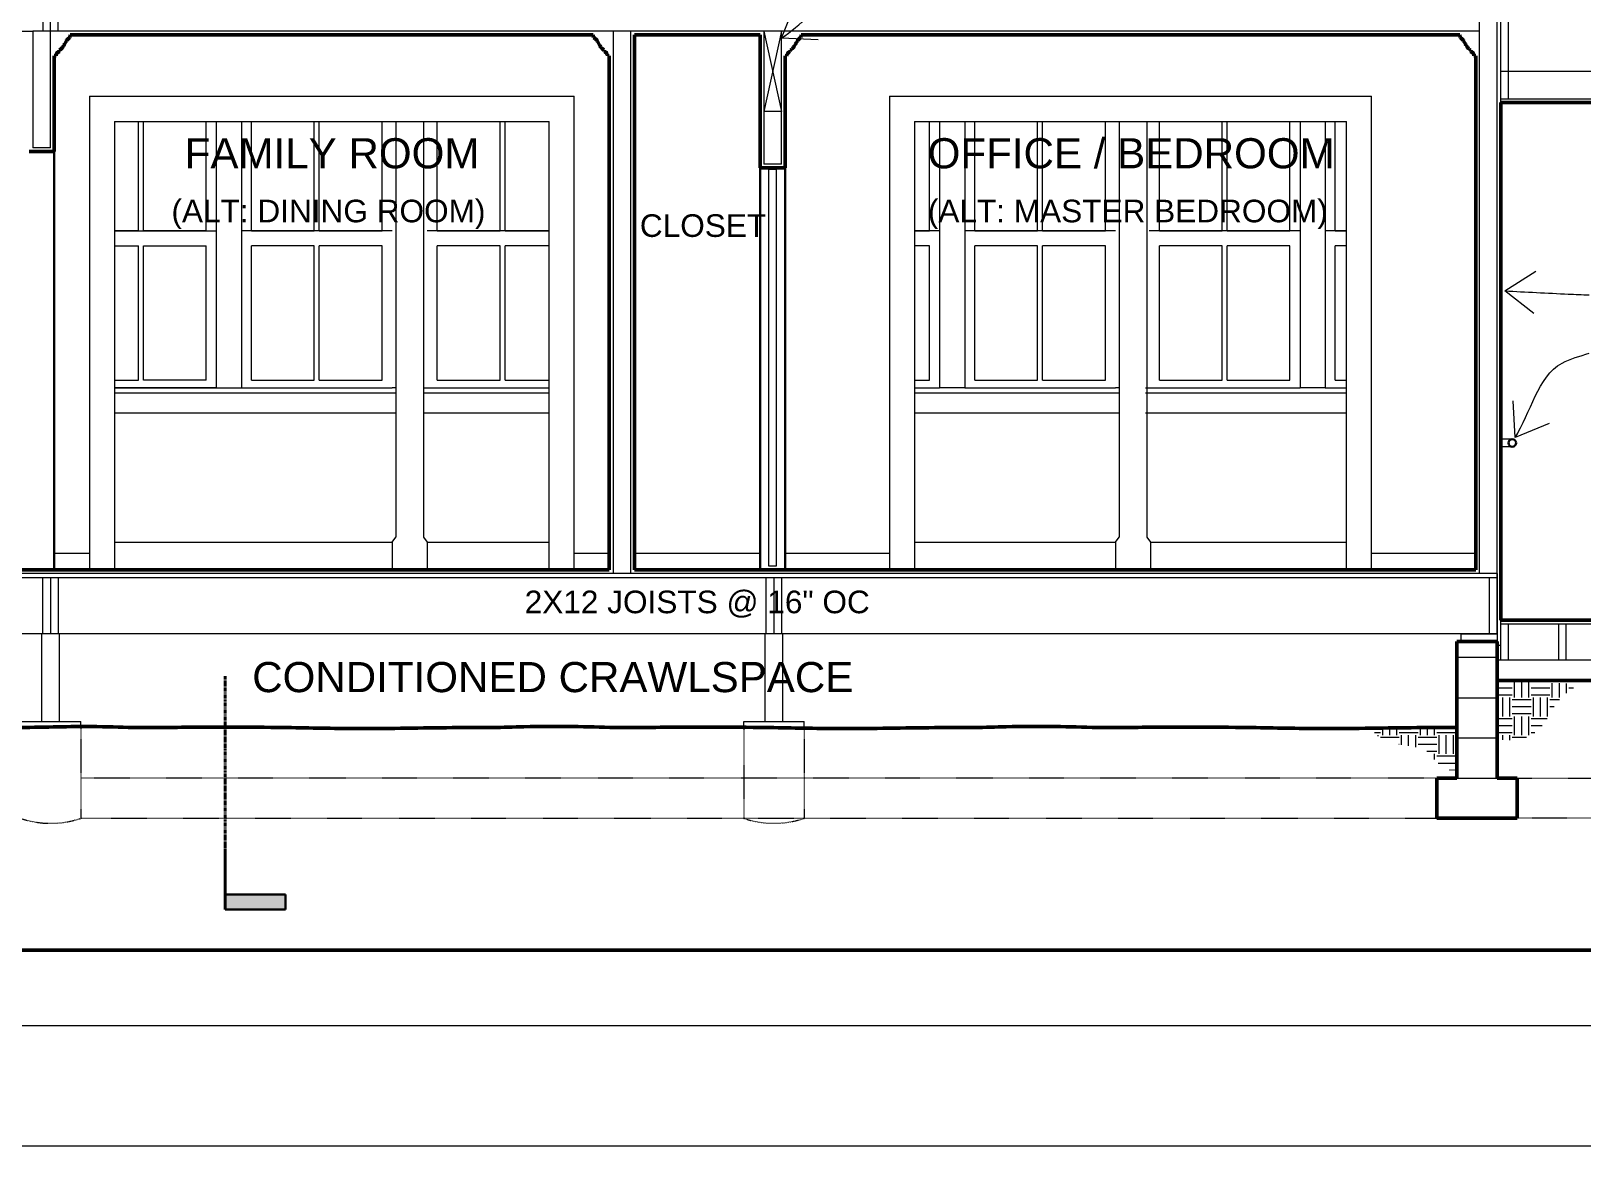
# Model space of a CAD drawing. Header units: inches. Extents: x -4969 to 16721, y 2489 to 24693.
# Drawn here: x 10574.8 to 10883.4, y 4790.5 to 5012.4 of the extents above; entities that cross this region are included whole.
import ezdxf

# ---------------------------------------------------------------- set-up
doc = ezdxf.new("R2010")
doc.units = ezdxf.units.IN
doc.header["$MEASUREMENT"] = 0
doc.linetypes.add('CENTER', pattern=[2, 1.25, -0.25, 0.25, -0.25])
doc.linetypes.add('DASHED2', pattern=[0.375, 0.25, -0.125])
doc.layers.get('0').update_dxf_attribs({"lineweight": 5})
doc.layers.add('0-NPLT', color=1, linetype='Continuous', plot=False)
for name, color, linetype, lineweight in [('1', 1, 'Continuous', 9), ('2', 6, 'Continuous', 20), ('3', 3, 'Continuous', 30), ('5', 4, 'Continuous', 50), ('A-LINK', 7, 'Continuous', 40), ('A-TEXTx', 7, 'Continuous', 20)]:
    doc.layers.add(name, color=color, linetype=linetype, lineweight=lineweight)
doc.styles.get("Standard").update_dxf_attribs({"font": 'Arial.ttf'})
doc.dimstyles.get("Standard").update_dxf_attribs({"dimtxt": 3, "dimasz": 2, "dimexe": 0.03125, "dimexo": 0.0625, "dimgap": 0.03125, "dimtad": 0, "dimtoh": 1, "dimdec": 4, "dimlfac": 0.99985, "dimzin": 0, "dimdsep": 46, "dimlunit": 4, "dimtxsty": 'Standard', "dimblk": 'ARCHTICK', "dimblk1": 'ARCHTICK', "dimblk2": 'ARCHTICK', "dimcen": 0.09, "dimclrt": 256, "dimadec": 0, "dimazin": 0, "dimtfac": 1, "dimtdec": 4, "dimtofl": 0, "dimtmove": 0, "dimatfit": 3, "dimfxl": 1, "dimtolj": 1, "dimtzin": 0, "dimarcsym": 0})

# ---------------------------------------------------------------- blocks, each defined once
blk = doc.blocks.new('BORDER 11X17')
at = {"layer": '0-NPLT', "lineweight": 9, "ltscale": 0.1}
blk.add_lwpolyline([(29864.74, -10461.77), (29048.74, -10461.77), (29048.74, -10989.77), (29864.74, -10989.77), (29864.74, -10461.77)], dxfattribs=at)
blk.add_lwpolyline([(29792.74, -10473.77), (29078.74, -10473.77), (29078.74, -10977.77), (29792.74, -10977.77)], close=True, dxfattribs=at)
blk = doc.blocks.new('_ArchTick')
at = {"color": 0, "linetype": 'ByBlock', "lineweight": 0, "const_width": 0.15}
blk.add_lwpolyline([(-0.5, -0.5), (0.5, 0.5)], dxfattribs=at)
blk = doc.blocks.new('Section Tail 1a')
at = {"layer": 'A-LINK', "lineweight": 5, "ltscale": 0.1}
blk.add_hatch(color=152, dxfattribs=at).paths.add_polyline_path([(5.4248, 3.0938), (5.4248, 3.1563), (5.1748, 3.1563), (5.1748, 3.0938)])
at = {"layer": 'A-LINK', "color": 152, "linetype": 'Continuous', "lineweight": 30, "ltscale": 0.1}
for p, q in [((5.4248, 3.1563), (5.1748, 3.1563)), ((5.1748, 3.0938), (5.1748, 3.1563)), ((5.4248, 3.0938), (5.1748, 3.0938))]:
    blk.add_line(p, q, dxfattribs=at)
at = {"layer": 'A-LINK', "color": 152, "linetype": 'Continuous', "ltscale": 0.1}
blk.add_line((5.4248, 2.9063), (5.4248, 3.1563), dxfattribs=at)

msp = doc.modelspace()

# ---------------------------------------------------------------- hatches: boundary and pattern name
at = {"layer": '1', "ltscale": 0.25}
h = msp.add_hatch(dxfattribs=at)
h.set_pattern_fill('EARTH', color=256, scale=15, angle=180, style=0)
h.set_pattern_definition([(180, (14454.7134, 537.7366), (-3.75, 3.75), [3.75, -3.75]), (180, (14454.7134, 539.143), (-3.75, 3.75), [3.75, -3.75]), (180, (14454.7134, 540.549), (-3.75, 3.75), [3.75, -3.75]), (90, (14454.2447, 541.018), (3.75, 3.75), [3.75, -3.75]), (90, (14452.8384, 541.018), (3.75, 3.75), [3.75, -3.75]), (90, (14451.432, 541.018), (3.75, 3.75), [3.75, -3.75])])
edge = h.paths.add_edge_path()
edge.add_line((10866.7133337, 4871.390038), (10866.7133337, 4883.0324853))
edge.add_spline(control_points=[(10866.7133337, 4883.0324853), (10869.1973823, 4882.9413314), (10874.6850196, 4882.7399586), (10880.2374871, 4882.5535023), (10883.3059273, 4882.5202288), (10883.3690267, 4882.519573)], knot_values=[0, 0, 0, 0, 7.4573924002, 16.4745021806, 16.6638223602, 16.6638223602, 16.6638223602, 16.6638223602], degree=3, periodic=0)
edge.add_spline(control_points=[(10883.3690265, 4882.5195737), (10881.5849186, 4881.52127), (10878.402011, 4879.3629269), (10876.4054242, 4874.4943922), (10872.2472937, 4871.0163873), (10868.8222609, 4871.2476441), (10866.7133337, 4871.390038)], knot_values=[-21.3338834232, -21.3338834232, -21.3338834232, -21.3338834232, -15.3758070834, -9.8386028234, -6.0580143811, 0, 0, 0, 0], degree=3, periodic=0)
h = msp.add_hatch(dxfattribs=at)
h.set_pattern_fill('EARTH', color=256, scale=15, angle=180, style=0)
h.set_pattern_definition([(180, (14454.7134, 534), (-3.75, 3.75), [3.75, -3.75]), (180, (14454.7134, 535.4062), (-3.75, 3.75), [3.75, -3.75]), (180, (14454.7134, 536.8125), (-3.75, 3.75), [3.75, -3.75]), (90, (14454.2447, 537.2812), (3.75, 3.75), [3.75, -3.75]), (90, (14452.8384, 537.2812), (3.75, 3.75), [3.75, -3.75]), (90, (14451.432, 537.2812), (3.75, 3.75), [3.75, -3.75])])
edge = h.paths.add_edge_path()
edge.add_spline(control_points=[(10858.7133337, 4865.3617046), (10857.5871212, 4865.4086564), (10855.2152603, 4865.7173639), (10852.3530068, 4870.8377702), (10845.5022151, 4869.6288466), (10842.4335483, 4872.525879), (10841.5066871, 4873.6527651)], knot_values=[0.9278892518, 0.9278892518, 0.9278892518, 0.9278892518, 4.1195315284, 7.9615525031, 16.473444755, 20.7152559131, 20.7152559131, 20.7152559131, 20.7152559131], degree=3, periodic=0)
edge.add_spline(control_points=[(10841.5066871, 4873.6527648), (10844.5754979, 4873.7002222), (10850.3109465, 4873.8028073), (10856.0466487, 4873.7839934), (10858.7133337, 4873.7752463)], knot_values=[69.0483932346, 69.0483932346, 69.0483932346, 69.0483932346, 78.2553819578, 86.2553819578, 86.2553819578, 86.2553819578, 86.2553819578], degree=3, periodic=0)
edge.add_line((10858.7133337, 4873.7752463), (10858.7133337, 4865.3617048))

# ---------------------------------------------------------------- linework, layer by layer
at = {"layer": '1'}
for p, q in [((10867.4633161, 4998.1843083), (10867.4633126, 5068.6843083)), ((10868.9633126, 5004.4343073), (10868.9633126, 5062.6843073)), ((10866.7133161, 4892.4343083), (10866.7133161, 5045.9343083)), ((10863.2133337, 5012.4343083), (10863.2133323, 5039.9343163)), ((10577.2133161, 5023.6843083), (10577.2133161, 5012.4343083)), ((10578.7133161, 4989.1843083), (10578.7133161, 5023.6843083)), ((10580.2133161, 5012.4343083), (10580.2133161, 5023.6843083)), ((10866.7133337, 4995.1843083), (10866.7133337, 5025.9343083)), ((10536.4800823, 5012.4343083), (10575.2133161, 5012.4343083)), ((10575.2133161, 5012.4343083), (10575.2133161, 4989.1843083)), ((10863.2133337, 5012.4343083), (10575.2133161, 5012.4343083)), ((10690.7133161, 5012.4343083), (10690.7133161, 4904.4343083)), ((10694.2133161, 5012.4343083), (10694.2133161, 4904.4343083)), ((10720.7133161, 5012.4343083), (10720.7133161, 4985.9343083)), ((10720.7133161, 5012.4343083), (10724.2133161, 4996.4343083)), ((10724.2133161, 5012.4343083), (10720.7133161, 4996.4343083)), ((10724.2133161, 4985.9343083), (10724.2133161, 5012.4343083)), ((10863.2133337, 4904.4343083), (10863.2133337, 5012.4343083)), ((10867.4633161, 5004.4343083), (11151.2133337, 5004.4343083)), ((10868.9633161, 4998.9343083), (10868.9633161, 5004.4343083)), ((10586.4633161, 4999.4343083), (10682.9633161, 4999.4343083)), ((10586.4633161, 4999.4343083), (10586.4633161, 4905.1843083)), ((10682.9633161, 4905.1843083), (10682.9633161, 4999.4343083)), ((10745.7133161, 4999.4343083), (10841.7133161, 4999.4343083)), ((10745.7133161, 4999.4343083), (10745.7133161, 4905.1843083)), ((10841.7133161, 4905.1843083), (10841.7133161, 4999.4343083)), ((10867.4633161, 4998.9343083), (11151.2133337, 4998.9343083)), ((10724.2133161, 4996.4343083), (10720.7133161, 4996.4343083)), ((10596.2133019, 4972.6791416), (10596.2133019, 4994.4343083)), ((10597.2133019, 4972.6791416), (10597.2133019, 4994.4343083)), ((10609.7133019, 4972.6791416), (10609.7133019, 4994.4343083)), ((10611.7133019, 4994.4343083), (10611.7133019, 4941.4342714)), ((10611.7133019, 4994.4343083), (10611.7133019, 4941.4342978)), ((10616.7133019, 4994.4343083), (10616.7133019, 4941.4342978)), ((10618.7133019, 4972.6791416), (10618.7133019, 4994.4343083)), ((10631.2133019, 4972.6791416), (10631.2133019, 4994.4343083)), ((10632.2133019, 4972.6791416), (10632.2133019, 4994.4343083)), ((10644.7133019, 4972.6791416), (10644.7133019, 4994.4343083)), ((10647.4633336, 4994.4343083), (10647.4633336, 4911.6843083)), ((10652.9633336, 4994.4343083), (10652.9633336, 4911.6843083)), ((10655.7133019, 4972.6791416), (10655.7133019, 4994.4343083)), ((10668.2133019, 4972.6791416), (10668.2133019, 4994.4343083)), ((10669.2133019, 4972.6791416), (10669.2133019, 4994.4343083)), ((10578.7133161, 4989.1843083), (10575.2133161, 4989.1843083)), ((10724.2133161, 4985.9343083), (10720.7133161, 4985.9343083)), ((10596.2133019, 4972.6791416), (10591.4633161, 4972.6791416)), ((10591.4633161, 4972.678919), (10611.7133438, 4972.6777922)), ((10609.7133019, 4972.6791416), (10597.2133019, 4972.6791416)), ((10646.7133019, 4972.6794616), (10616.7132601, 4972.6777922)), ((10618.7133019, 4972.6791416), (10631.2133019, 4972.6791416)), ((10632.2133019, 4972.6791416), (10644.7133019, 4972.6791416)), ((10677.9633161, 4972.6791416), (10653.7132601, 4972.6777922)), ((10655.7133019, 4972.6791416), (10668.2133019, 4972.6791416)), ((10669.2133019, 4972.6791416), (10677.9633161, 4972.6791416)), ((10591.4633161, 4969.6791416), (10596.2133019, 4969.6791416)), ((10596.2133019, 4942.9291416), (10596.2133019, 4969.6791416)), ((10597.2133019, 4969.6791416), (10609.7133019, 4969.6791416)), ((10597.2133019, 4942.9291416), (10597.2133019, 4969.6791416)), ((10609.7133019, 4942.9291416), (10609.7133019, 4969.6791416)), ((10631.2133019, 4969.6791416), (10618.7133019, 4969.6791416)), ((10618.7133019, 4942.9291416), (10618.7133019, 4969.6791416)), ((10631.2133019, 4942.9291416), (10631.2133019, 4969.6791416)), ((10644.7133019, 4969.6791416), (10632.2133019, 4969.6791416)), ((10632.2133019, 4942.9291416), (10632.2133019, 4969.6791416)), ((10644.7133019, 4942.9291416), (10644.7133019, 4969.6791416)), ((10668.2133019, 4969.6791416), (10655.7133019, 4969.6791416)), ((10655.7133019, 4942.9291416), (10655.7133019, 4969.6791416)), ((10668.2133019, 4942.9291416), (10668.2133019, 4969.6791416)), ((10677.9633161, 4969.6791416), (10669.2133019, 4969.6791416)), ((10669.2133019, 4942.9291416), (10669.2133019, 4969.6791416)), ((10591.4633161, 4942.9291416), (10596.2133019, 4942.9291416)), ((10611.7133019, 4941.4342978), (10591.4633161, 4941.4342799)), ((10591.4633161, 4941.4342892), (10611.7133019, 4941.4342714)), ((10591.4633161, 4940.4343083), (10647.4633336, 4940.4343083)), ((10609.7133019, 4942.9291416), (10597.2133019, 4942.9291416)), ((10611.7133019, 4941.4342714), (10616.7133019, 4941.4342978)), ((10616.7133019, 4941.4342978), (10646.7133019, 4941.4342714)), ((10618.7133019, 4942.9291416), (10631.2133019, 4942.9291416)), ((10632.2133019, 4942.9291416), (10644.7133019, 4942.9291416)), ((10647.4633336, 4941.4342953), (10646.7133019, 4941.4342978)), ((10652.9633336, 4941.4342953), (10653.7133019, 4941.4342978)), ((10652.9633336, 4940.4343083), (10677.9633161, 4940.4343083)), ((10653.7133019, 4941.4342978), (10677.9633161, 4941.4342764)), ((10655.7133019, 4942.9291416), (10668.2133019, 4942.9291416)), ((10669.2133019, 4942.9291416), (10677.9633161, 4942.9291416)), ((10591.4633161, 4936.4343083), (10647.4633336, 4936.4343083)), ((10652.9633336, 4936.4343083), (10677.9633161, 4936.4343083)), ((10863.2133337, 4936.4343083), (10863.2133653, 4936.4343083)), ((10591.4633161, 4910.6843083), (10646.7133336, 4910.6843083)), ((10646.7133336, 4910.6843083), (10647.4633336, 4911.6843083)), ((10646.7133336, 4910.6843083), (10646.7133336, 4905.1843083)), ((10652.9633336, 4911.6843083), (10653.7133336, 4910.6843083)), ((10653.7133336, 4910.6843083), (10653.7133336, 4905.1843083)), ((10653.7133336, 4910.6843083), (10677.9633161, 4910.6843083)), ((10863.2133337, 4911.6843083), (10863.2133653, 4911.6843083)), ((10586.4633161, 4908.4274193), (10579.4633161, 4908.4274193)), ((10689.9633161, 4908.4274193), (10682.9633161, 4908.4274193)), ((10745.7133161, 4908.4274193), (10724.9633161, 4908.4274193)), ((10862.4633337, 4908.4274193), (10841.7133161, 4908.4274193)), ((10578.7133337, 4904.4343083), (10386.7133337, 4904.4343083)), ((10386.7133337, 4903.6843083), (10578.7133337, 4903.6843083)), ((10577.2133337, 4892.4343083), (10577.2133337, 4903.6843083)), ((10866.7133337, 4904.4343083), (10578.7133337, 4904.4343083)), ((10578.7133337, 4903.6843083), (10578.7133337, 4892.4343083)), ((10578.7133337, 4903.6843083), (10866.7133337, 4903.6843083)), ((10580.2133337, 4903.6843083), (10580.2133337, 4892.4343083)), ((10721.2133337, 4892.4343083), (10721.2133337, 4903.6843083)), ((10722.7133337, 4903.6843083), (10722.7133337, 4892.4343083)), ((10724.2133337, 4903.6843083), (10724.2133337, 4892.4343083)), ((10865.2133337, 4892.4343083), (10865.2133337, 4903.6843083)), ((10865.2133337, 4892.4343083), (10865.2133337, 4903.6843083)), ((10866.7133337, 4904.4343083), (10866.7133337, 4890.4343083)), ((10866.7133337, 4903.6843083), (10866.7133337, 4892.4343083)), ((10580.4633337, 4892.4343083), (10386.7133337, 4892.4343083)), ((10576.9633337, 4874.9743246), (10576.9633337, 4892.4343083)), ((10866.7133337, 4892.4343083), (10580.4633337, 4892.4343083)), ((10580.4633337, 4892.4343083), (10580.4633337, 4874.9743246)), ((10720.9633337, 4874.9743246), (10720.9633337, 4892.4343083)), ((10724.4633337, 4892.4343083), (10724.4633337, 4874.9743246)), ((10851.4633337, 4892.4343083), (10849.9633337, 4892.4343083)), ((10859.4633337, 4892.4343083), (10859.4633337, 4890.9343083)), ((10859.4633337, 4892.4343083), (10859.4633337, 4890.9343083)), ((10866.7133337, 4892.4343083), (10866.7133337, 4890.9343083)), ((10572.7305916, 4874.9743246), (10584.7305916, 4874.9743246)), ((10584.7305916, 4874.0110349), (10584.7305916, 4874.9743246)), ((10716.7305916, 4874.9743246), (10728.7305916, 4874.9743246)), ((10716.7305916, 4874.169294), (10716.7305916, 4874.9743246)), ((10728.7305916, 4874.0110349), (10728.7305916, 4874.9743246))]:
    msp.add_line(p, q, dxfattribs=at)
at = {"layer": '1', "ltscale": 0.25}
for p, q in [((10753.7133019, 4972.6791416), (10753.7133019, 4994.4343083)), ((10755.7133019, 4994.4343083), (10755.7133019, 4941.4342714)), ((10760.7133019, 4994.4343083), (10760.7133019, 4941.4342978)), ((10762.7133019, 4972.6791416), (10762.7133019, 4994.4343083)), ((10775.2133019, 4972.6791416), (10775.2133019, 4994.4343083)), ((10776.2133019, 4972.6791416), (10776.2133019, 4994.4343083)), ((10788.7133019, 4972.6791416), (10788.7133019, 4994.4343083)), ((10791.4633336, 4994.4343083), (10791.4633336, 4911.6843083)), ((10796.9633336, 4994.4343083), (10796.9633336, 4911.6843083)), ((10799.4633513, 4972.6791416), (10799.4633513, 4994.4343083)), ((10811.9633513, 4972.6791416), (10811.9633513, 4994.4343083)), ((10812.9633513, 4972.6791416), (10812.9633513, 4994.4343083)), ((10825.4633513, 4972.6791416), (10825.4633513, 4994.4343083)), ((10827.4633513, 4994.4343083), (10827.4633513, 4941.4342714)), ((10832.4633513, 4994.4343083), (10832.4633513, 4941.4342978)), ((10834.4633513, 4972.6791416), (10834.4633513, 4994.4343083)), ((10755.7133019, 4972.6805745), (10750.7133161, 4972.6802963)), ((10750.7133161, 4972.6791416), (10753.7133019, 4972.6791416)), ((10790.7133019, 4972.6805745), (10760.7132601, 4972.6789051)), ((10762.7133019, 4972.6791416), (10775.2133019, 4972.6791416)), ((10776.2133019, 4972.6791416), (10788.7133019, 4972.6791416)), ((10827.4633513, 4972.6805745), (10797.4633094, 4972.6789051)), ((10799.4633513, 4972.6791416), (10811.9633513, 4972.6791416)), ((10812.9633513, 4972.6791416), (10825.4633513, 4972.6791416)), ((10836.7133161, 4972.6791416), (10832.4633094, 4972.6789051)), ((10834.4633513, 4972.6791416), (10836.7133161, 4972.6791416)), ((10753.7133019, 4969.6791416), (10750.7133161, 4969.6791416)), ((10753.7133019, 4942.9291416), (10753.7133019, 4969.6791416)), ((10775.2133019, 4969.6791416), (10762.7133019, 4969.6791416)), ((10762.7133019, 4942.9291416), (10762.7133019, 4969.6791416)), ((10775.2133019, 4942.9291416), (10775.2133019, 4969.6791416)), ((10788.7133019, 4969.6791416), (10776.2133019, 4969.6791416)), ((10776.2133019, 4942.9291416), (10776.2133019, 4969.6791416)), ((10788.7133019, 4942.9291416), (10788.7133019, 4969.6791416)), ((10811.9633513, 4969.6791416), (10799.4633513, 4969.6791416)), ((10799.4633513, 4942.9291416), (10799.4633513, 4969.6791416)), ((10811.9633513, 4942.9291416), (10811.9633513, 4969.6791416)), ((10825.4633513, 4969.6791416), (10812.9633513, 4969.6791416)), ((10812.9633513, 4942.9291416), (10812.9633513, 4969.6791416)), ((10825.4633513, 4942.9291416), (10825.4633513, 4969.6791416)), ((10834.4633513, 4942.9291416), (10834.4633513, 4969.6791416)), ((10836.7133161, 4969.6791416), (10834.4633513, 4969.6791416)), ((10750.7133161, 4942.9291416), (10753.7133019, 4942.9291416)), ((10750.7133161, 4941.4342758), (10755.7133019, 4941.4342714)), ((10750.7133161, 4940.4343083), (10791.4633336, 4940.4343083)), ((10760.7133019, 4941.4342978), (10755.7133019, 4941.4342978)), ((10760.7133019, 4941.4342978), (10790.7133019, 4941.4342714)), ((10762.7133019, 4942.9291416), (10775.2133019, 4942.9291416)), ((10776.2133019, 4942.9291416), (10788.7133019, 4942.9291416)), ((10791.4633336, 4941.4342953), (10790.7133019, 4941.4342978)), ((10796.7133829, 4941.4342953), (10797.4633513, 4941.4342978)), ((10796.7133829, 4940.4343083), (10836.7133161, 4940.4343083)), ((10797.4633513, 4941.4342978), (10827.4633513, 4941.4342714)), ((10799.4633513, 4942.9291416), (10811.9633513, 4942.9291416)), ((10812.9633513, 4942.9291416), (10825.4633513, 4942.9291416)), ((10832.4633513, 4941.4342978), (10827.4633513, 4941.4342978)), ((10832.4633513, 4941.4342978), (10836.7133161, 4941.434294)), ((10834.4633513, 4942.9291416), (10836.7133161, 4942.9291416)), ((10750.7133161, 4936.4343083), (10791.4633336, 4936.4343083)), ((10796.7133829, 4936.4343083), (10836.7133161, 4936.4343083)), ((10750.7133161, 4910.6843083), (10790.7133336, 4910.6843083)), ((10790.7133336, 4910.6843083), (10791.4633336, 4911.6843083)), ((10790.7133336, 4910.6843083), (10790.7133336, 4905.1843083)), ((10796.9633336, 4911.6843083), (10797.7133336, 4910.6843083)), ((10797.7133336, 4910.6843083), (10797.7133336, 4905.1843083)), ((10797.7133336, 4910.6843083), (10836.7133161, 4910.6843083)), ((10867.4633161, 4890.1843083), (10867.4633161, 4895.1843083)), ((10867.4633161, 4894.4343083), (10904.4633161, 4894.4343083)), ((10868.9633161, 4887.1843083), (10868.9633161, 4894.4343083)), ((10878.9633161, 4887.1843083), (10878.9633161, 4894.4343083)), ((10880.4633161, 4887.1843083), (10880.4633161, 4894.4343083)), ((10858.7133337, 4890.9343083), (10866.7133337, 4890.9343083)), ((10859.4633337, 4892.4343083), (10866.7133337, 4892.4343083)), ((10866.7133337, 4890.1843083), (10867.4633161, 4890.1843083)), ((10867.4633161, 4887.1843083), (10867.4633161, 4890.1843083)), ((10904.4633161, 4887.1843083), (10866.7133337, 4887.1843083))]:
    msp.add_line(p, q, dxfattribs=at)
at = {"layer": '1', "linetype": 'DASHED2', "ltscale": 0.25}
for p, q in [((10584.7305916, 4874.0110349), (10584.7305916, 4855.7164542)), ((10716.7305916, 4874.169294), (10716.7305916, 4855.7164542)), ((10728.7305916, 4874.0110349), (10728.7305916, 4855.7164542)), ((10854.7133337, 4863.7343083), (10584.7305916, 4863.7343083)), ((10858.7133337, 4865.3343083), (10857.2133159, 4865.3343083)), ((10870.7133337, 4863.7343083), (11142.7133337, 4863.7343083)), ((10584.7305916, 4855.7343083), (10854.7133337, 4855.7343083)), ((11142.7133337, 4855.7343083), (10870.7133337, 4855.7343083))]:
    msp.add_line(p, q, dxfattribs=at)
at = {"layer": '1'}
msp.add_lwpolyline([(10721.7133161, 4984.9343083), (10723.2133161, 4984.9343083), (10723.2133161, 4905.9343083), (10721.7133161, 4905.9343083), (10721.7133161, 4984.9343083)], dxfattribs=at)
at = {"layer": '1', "linetype": 'DASHED2', "ltscale": 0.25}
for centre in [(10578.7305916, 4873.3812259), (10722.7305916, 4873.3812259)]:
    msp.add_arc(centre, 18.6559417, 251.239478143, 288.760521857, dxfattribs=at)
at = {"layer": '2'}
for p, q in [((10863.2133653, 5005.4149633), (10863.2133337, 5005.4149633)), ((10591.4633161, 4994.4343083), (10591.4633161, 4905.1843083)), ((10591.4633161, 4994.4343083), (10677.9633161, 4994.4343083)), ((10677.9633161, 4905.1843083), (10677.9633161, 4994.4343083)), ((10750.7133161, 4994.4343083), (10750.7133161, 4905.1843083)), ((10750.7133161, 4994.4343083), (10836.7133161, 4994.4343083)), ((10836.7133161, 4905.1843083), (10836.7133161, 4994.4343083)), ((10869.7133161, 4931.1843083), (10867.4633161, 4931.1843083)), ((10869.7133161, 4929.6843083), (10867.4633161, 4929.6843083)), ((10719.9633161, 4908.4274193), (10694.9633161, 4908.4274193)), ((10866.7133337, 4887.7343083), (10858.7133337, 4887.7343083)), ((10858.7133337, 4879.7343083), (10866.7133337, 4879.7343083)), ((10858.7133337, 4871.7343083), (10866.7133337, 4871.7343083))]:
    msp.add_line(p, q, dxfattribs=at)
at = {"layer": '2', "ltscale": 0.25}
msp.add_line((10858.7133337, 4863.7343083), (10866.7133337, 4863.7343083), dxfattribs=at)
at = {"layer": '3'}
for p, q in [((10579.4633161, 4988.4343083), (10579.4633161, 4905.1843083)), ((10719.9633161, 4985.1843083), (10719.9633161, 4905.1843083)), ((10724.9633161, 4985.1843083), (10724.9633161, 4905.1843083))]:
    msp.add_line(p, q, dxfattribs=at)
at = {"layer": '3', "ltscale": 0.25}
msp.add_circle((10869.7133161, 4930.4343083), 0.75, dxfattribs=at)
at = {"layer": '5'}
for p, q in [((10582.5985748, 5011.1285186), (10582.6515296, 5011.6843083)), ((10582.6515296, 5011.6843083), (10686.7751025, 5011.6843083)), ((10686.8280574, 5011.1285186), (10686.7751025, 5011.6843083)), ((10694.9633161, 4905.1843083), (10694.9633161, 5011.6843083)), ((10694.9633161, 5011.6843083), (10719.9633161, 5011.6843083)), ((10719.9633161, 4985.1843083), (10719.9633161, 5011.6843083)), ((10728.0985748, 5011.1285186), (10728.1515296, 5011.6843083)), ((10728.1515296, 5011.6843083), (10859.2751201, 5011.6843083)), ((10859.328075, 5011.1285186), (10859.2751201, 5011.6843083)), ((10580.4700904, 5008.342121), (10580.4700904, 5008.6150609)), ((10688.9565417, 5008.342121), (10688.9565417, 5008.6150609)), ((10725.9700904, 5008.342121), (10725.9700904, 5008.6150609)), ((10861.4565593, 5008.342121), (10861.4565593, 5008.6150609)), ((10579.4633161, 5007.5132422), (10579.4633161, 4988.4343083)), ((10579.4633161, 5007.5132422), (10579.8348339, 5007.5132422)), ((10689.9633161, 5007.5132422), (10689.5917982, 5007.5132422)), ((10689.9633161, 4905.1843083), (10689.9633161, 5007.5132422)), ((10724.9633161, 4985.1843083), (10724.9633161, 5007.5132422)), ((10724.9633161, 5007.5132422), (10725.3348339, 5007.5132422)), ((10862.4633337, 5007.5132422), (10862.0918158, 5007.5132422)), ((10862.4633337, 4905.1843083), (10862.4633337, 5007.5132422)), ((10867.4633161, 4998.1843083), (11150.4633337, 4998.1843083)), ((10867.4633161, 4895.1843083), (10867.4633161, 4998.1843083)), ((10579.4633161, 4988.4343083), (10574.4633161, 4988.4343083)), ((10724.9633161, 4985.1843083), (10719.9633161, 4985.1843083)), ((10580.7133161, 4905.1843083), (10384.7133337, 4905.1843083)), ((10689.9633161, 4905.1843083), (10580.7133161, 4905.1843083)), ((10862.4633337, 4905.1843083), (10694.9633161, 4905.1843083)), ((10867.4633161, 4895.1843083), (10904.4633161, 4895.1843083)), ((10858.7133337, 4890.9343083), (10858.7133337, 4863.7343083)), ((10858.7133337, 4890.9343083), (10866.7133337, 4890.9343083)), ((10866.7133337, 4890.9343083), (10866.7133337, 4863.7343083)), ((10866.7133337, 4883.1843083), (11146.7133337, 4883.1843083)), ((10854.7133337, 4855.7343083), (10854.7133337, 4863.7343083)), ((10854.7133337, 4863.7343083), (10858.7133337, 4863.7343083)), ((10866.7133337, 4863.7343083), (10870.7133337, 4863.7343083)), ((10870.7133337, 4863.7343083), (10870.7133337, 4855.7343083)), ((10870.7133337, 4855.7343083), (10854.7133337, 4855.7343083))]:
    msp.add_line(p, q, dxfattribs=at)
at = {"layer": '5', "ltscale": 0.1}
msp.add_line((10118.1819787, 4829.5008975), (11219.8879715, 4829.5008975), dxfattribs=at)
at = {"layer": '5'}
for points, knots in [([(10580.4700904, 5008.6150609), (10580.5988164, 5008.6976612), (10580.7309304, 5008.7851562), (10580.9200812, 5008.9438246), (10581.0973611, 5009.1456216), (10581.2490073, 5009.3756949), (10581.4036294, 5009.6192681), (10581.5569385, 5009.8773354), (10581.7041393, 5010.1334894), (10581.8365905, 5010.3750861), (10581.9631807, 5010.5821139), (10582.0954587, 5010.7519008), (10582.2399913, 5010.8912352), (10582.3985742, 5011.008223), (10582.5115557, 5011.0769515), (10582.5985748, 5011.1285186)], [0.02252924258, 0.02252924258, 0.02252924258, 0.02252924258, 0.0848948356, 0.16525381449, 0.24407818869, 0.32590546439, 0.41317453746, 0.50401511078, 0.5962486035, 0.67928693936, 0.75221584643, 0.81459891015, 0.872600463, 0.93247186799, 0.99170471556, 0.99170471556, 0.99170471556, 0.99170471556]), ([(10688.9565417, 5008.6150609), (10688.8278157, 5008.6976612), (10688.6957017, 5008.7851562), (10688.5065509, 5008.9438246), (10688.329271, 5009.1456216), (10688.1776248, 5009.3756949), (10688.0230028, 5009.6192681), (10687.8696936, 5009.8773354), (10687.7224929, 5010.1334894), (10687.5900416, 5010.3750861), (10687.4634515, 5010.5821139), (10687.3311735, 5010.7519008), (10687.1866409, 5010.8912352), (10687.0280579, 5011.008223), (10686.9150764, 5011.0769515), (10686.8280574, 5011.1285186)], [0.02252924258, 0.02252924258, 0.02252924258, 0.02252924258, 0.0848948356, 0.16525381449, 0.24407818869, 0.32590546439, 0.41317453746, 0.50401511078, 0.5962486035, 0.67928693936, 0.75221584643, 0.81459891015, 0.872600463, 0.93247186799, 0.99170471556, 0.99170471556, 0.99170471556, 0.99170471556]), ([(10725.9700904, 5008.6150609), (10726.0988164, 5008.6976612), (10726.2309304, 5008.7851562), (10726.4200812, 5008.9438246), (10726.5973611, 5009.1456216), (10726.7490073, 5009.3756949), (10726.9036294, 5009.6192681), (10727.0569385, 5009.8773354), (10727.2041393, 5010.1334894), (10727.3365905, 5010.3750861), (10727.4631807, 5010.5821139), (10727.5954587, 5010.7519008), (10727.7399913, 5010.8912352), (10727.8985742, 5011.008223), (10728.0115557, 5011.0769515), (10728.0985748, 5011.1285186)], [0.02252924258, 0.02252924258, 0.02252924258, 0.02252924258, 0.0848948356, 0.16525381449, 0.24407818869, 0.32590546439, 0.41317453746, 0.50401511078, 0.5962486035, 0.67928693936, 0.75221584643, 0.81459891015, 0.872600463, 0.93247186799, 0.99170471556, 0.99170471556, 0.99170471556, 0.99170471556]), ([(10861.4565593, 5008.6150609), (10861.3278334, 5008.6976612), (10861.1957193, 5008.7851562), (10861.0065685, 5008.9438246), (10860.8292886, 5009.1456216), (10860.6776424, 5009.3756949), (10860.5230204, 5009.6192681), (10860.3697112, 5009.8773354), (10860.2225105, 5010.1334894), (10860.0900592, 5010.3750861), (10859.9634691, 5010.5821139), (10859.8311911, 5010.7519008), (10859.6866585, 5010.8912352), (10859.5280755, 5011.008223), (10859.4150941, 5011.0769515), (10859.328075, 5011.1285186)], [0.02252924258, 0.02252924258, 0.02252924258, 0.02252924258, 0.0848948356, 0.16525381449, 0.24407818869, 0.32590546439, 0.41317453746, 0.50401511078, 0.5962486035, 0.67928693936, 0.75221584643, 0.81459891015, 0.872600463, 0.93247186799, 0.99170471556, 0.99170471556, 0.99170471556, 0.99170471556]), ([(10579.8348339, 5007.5132422), (10579.8500264, 5007.6330524), (10579.8684647, 5007.7547429), (10579.9370723, 5007.9306785), (10580.0413187, 5008.0809329), (10580.1662314, 5008.1936738), (10580.2851188, 5008.2678987), (10580.3667894, 5008.3022637), (10580.4700904, 5008.342121)], [0.04595771603, 0.04595771603, 0.04595771603, 0.04595771603, 0.20058811132, 0.3838219169, 0.55899294445, 0.69798130682, 0.84352384316, 0.94144460866, 0.94144460866, 0.94144460866, 0.94144460866]), ([(10689.5917982, 5007.5132422), (10689.5766057, 5007.6330524), (10689.5581675, 5007.7547429), (10689.4895598, 5007.9306785), (10689.3853134, 5008.0809329), (10689.2604007, 5008.1936738), (10689.1415133, 5008.2678987), (10689.0598427, 5008.3022637), (10688.9565417, 5008.342121)], [0.04595771603, 0.04595771603, 0.04595771603, 0.04595771603, 0.20058811132, 0.3838219169, 0.55899294445, 0.69798130682, 0.84352384316, 0.94144460866, 0.94144460866, 0.94144460866, 0.94144460866]), ([(10725.3348339, 5007.5132422), (10725.3500264, 5007.6330524), (10725.3684647, 5007.7547429), (10725.4370723, 5007.9306785), (10725.5413187, 5008.0809329), (10725.6662314, 5008.1936738), (10725.7851188, 5008.2678987), (10725.8667894, 5008.3022637), (10725.9700904, 5008.342121)], [0.04595771603, 0.04595771603, 0.04595771603, 0.04595771603, 0.20058811132, 0.3838219169, 0.55899294445, 0.69798130682, 0.84352384316, 0.94144460866, 0.94144460866, 0.94144460866, 0.94144460866]), ([(10862.0918158, 5007.5132422), (10862.0766233, 5007.6330524), (10862.0581851, 5007.7547429), (10861.9895774, 5007.9306785), (10861.885331, 5008.0809329), (10861.7604183, 5008.1936738), (10861.6415309, 5008.2678987), (10861.5598603, 5008.3022637), (10861.4565593, 5008.342121)], [0.04595771603, 0.04595771603, 0.04595771603, 0.04595771603, 0.20058811132, 0.3838219169, 0.55899294445, 0.69798130682, 0.84352384316, 0.94144460866, 0.94144460866, 0.94144460866, 0.94144460866]), ([(10572.7305916, 4873.7686723), (10577.7867819, 4873.8898407), (10587.2227138, 4874.1159668), (10596.2634464, 4873.6754543), (10606.4082757, 4873.9037428), (10616.844477, 4873.8725602), (10627.6298916, 4873.8007393), (10641.937583, 4873.4269837), (10655.2746834, 4873.8125406), (10664.0467326, 4873.7839404), (10666.7133337, 4873.7752463), (10668.796667, 4873.8361193), (10670.8800003, 4873.8969923), (10672.9633337, 4873.9578652)], [0, 0, 0, 0, 9.7404879217, 18.1778324207, 31.1687004758, 38.7914655991, 49.7525670752, 63.4383417032, 81.7551371171, 89.7551371171, 89.7551371171, 89.7551371171, 91.772381346, 91.772381346, 91.772381346, 91.772381346]), ([(10672.9633337, 4873.9578652), (10676.2103878, 4873.9981698), (10682.2700849, 4874.0733867), (10692.655954, 4873.6929984), (10702.3406663, 4873.9007208), (10712.8654326, 4873.8734969), (10723.6217271, 4873.8003744), (10737.9409369, 4873.4271336), (10751.2743242, 4873.8125245), (10760.0466489, 4873.7839367), (10762.7133337, 4873.7752463), (10764.796667, 4873.8361193), (10766.8800003, 4873.8969923), (10768.9633337, 4873.9578652)], [0, 0, 0, 0, 9.7404879217, 18.1778324207, 31.1687004758, 38.7914655991, 49.7525670752, 63.4383417032, 81.7551371171, 89.7551371171, 89.7551371171, 89.7551371171, 91.772381346, 91.772381346, 91.772381346, 91.772381346]), ([(10768.9633337, 4873.9578652), (10772.2103878, 4873.9981698), (10778.2700849, 4874.0733867), (10788.655954, 4873.6929984), (10798.3406663, 4873.9007208), (10808.8654326, 4873.8734969), (10819.6217271, 4873.8003744), (10833.9409369, 4873.4271336), (10847.2743242, 4873.8125245), (10856.0466489, 4873.7839367), (10858.7133337, 4873.7752463)], [0, 0, 0, 0, 9.7404879217, 18.1778324207, 31.1687004758, 38.7914655991, 49.7525670752, 63.4383417032, 81.7551371171, 89.7551371171, 89.7551371171, 89.7551371171, 89.7551371171])]:
    msp.add_open_spline(points, degree=3, knots=knots, dxfattribs=at)
at = {"layer": 'A-LINK', "color": 152, "linetype": 'CENTER', "ltscale": 0.15}
msp.add_line((10613.4784381, 4840.5699469), (10613.4784381, 4883.9878009), dxfattribs=at)

# ---------------------------------------------------------------- block references
at = {"ltscale": 0.1, "xscale": 2, "yscale": 2, "zscale": 2}
msp.add_blockref('BORDER 11X17', (-48221.4783869, 26770.0450796), dxfattribs=at)
at = {"layer": 'A-LINK', "color": 152, "ltscale": 0.1, "xscale": 48, "yscale": 48, "zscale": 48, "rotation": 180}
msp.add_blockref('Section Tail 1a', (10873.8697859, 4989.0700031), dxfattribs=at)

# ---------------------------------------------------------------- texts
at = {"layer": 'A-TEXTx', "ltscale": 0.5, "char_height": 6, "attachment_point": 1}
for s, insert, width in [('FAMILY ROOM', (10605.4375424, 4991.1009828), 73.076179956), ('OFFICE / BEDROOM', (10753.3394419, 4991.1009828), 88.450960483)]:
    msp.add_mtext(s, dxfattribs=dict(at, insert=insert, width=width))
at = {"layer": 'A-TEXTx', "ltscale": 0.25, "char_height": 4.5}
for s, insert, attachment_point in [('\\pi-13.5,l18,t18;(ALT:^IDINING ROOM)', (10665.3024237, 4975.9312942), 6), ('\\pi-13.5,l18,t18;(ALT:^IMASTER BEDROOM)', (10832.9985353, 4975.9312942), 6), ('CLOSET', (10696.045767, 4973.6696774), 4), ('{2X12 JOISTS @ 16" OC}', (10673.1149872, 4898.3422561), 4)]:
    msp.add_mtext(s, dxfattribs=dict(at, insert=insert, attachment_point=attachment_point))
at = {"layer": 'A-TEXTx', "ltscale": 0.5, "insert": (10618.8755719, 4886.8339936), "char_height": 6, "attachment_point": 1}
msp.add_mtext('CONDITIONED CRAWLSPACE', dxfattribs=at)

# ---------------------------------------------------------------- leaders
at = {"layer": 'A-TEXTx', "path_type": 1, "annotation_type": 0, "has_hookline": 1, "hookline_direction": 0}
for points, text_width in [([(10724.2133161, 5010.9970407), (10735.7269577, 5018.4023215), (10739.8727831, 5018.4673464)], 61.287176), ([(10868.2251411, 4960.7096755), (10880.878337, 4960.0751529), (10885.016473, 4959.9064986)], 53.3369714), ([(10870.2835992, 4931.5135615), (10879.6226016, 4946.3291205), (10885.016473, 4948.3354635)], 31.0610505)]:
    msp.add_leader(points, dimstyle='Standard', override={"dimasz": 6, "dimgap": 1, "dimldrblk": 'Open90', "dimlwd": -1}, dxfattribs=dict(at, text_width=text_width))

doc.saveas('drawing.dxf')
